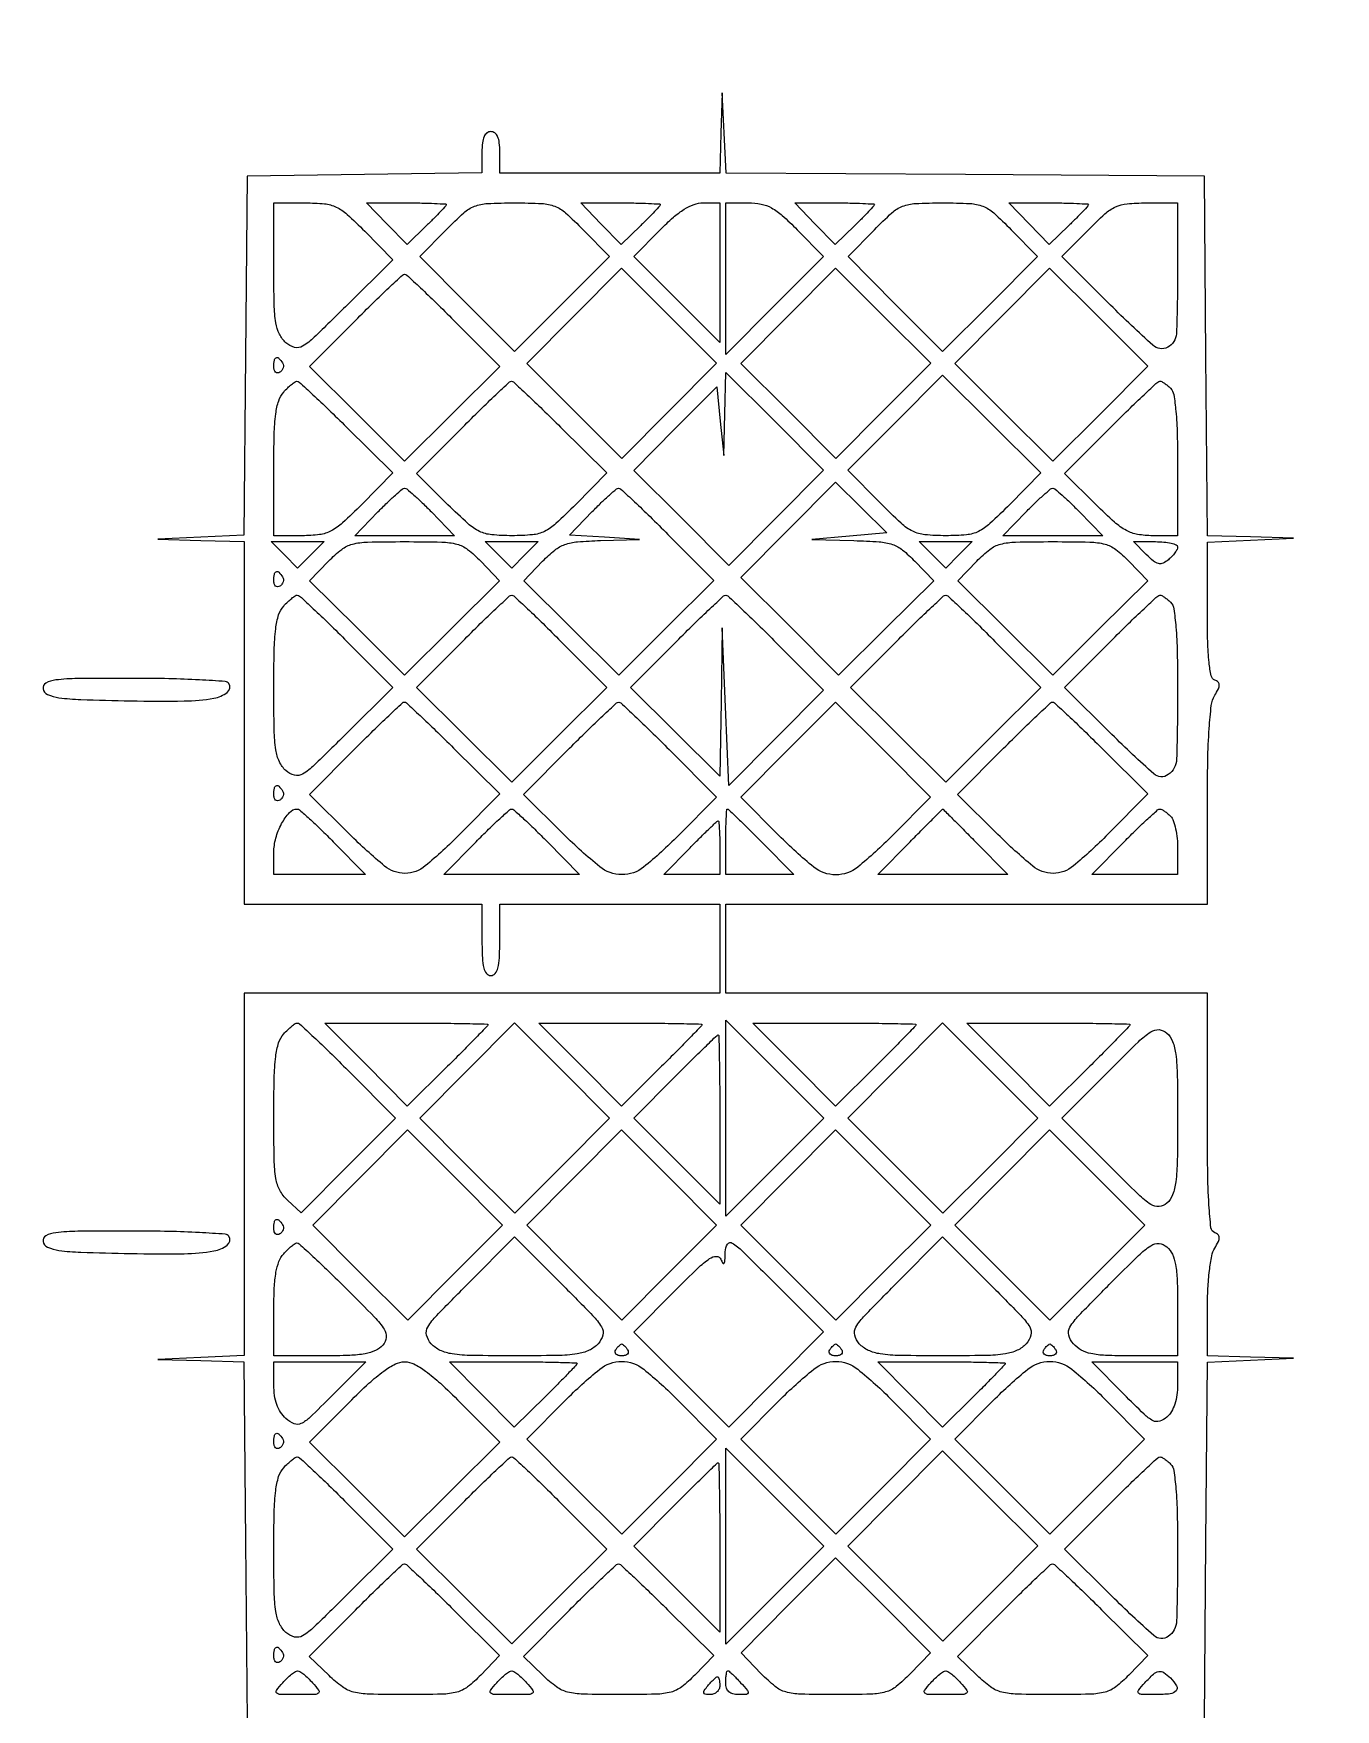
# Model space of a CAD drawing. Extents: x 0 to 836, y 5 to 589.
# Drawn here: x 507.57 to 526.09, y 151.48 to 175.33 of the extents above; entities that cross this region are included whole.
import ezdxf

# ---------------------------------------------------------------- set-up
doc = ezdxf.new("R2010")
doc.units = 0
doc.header["$MEASUREMENT"] = 0

msp = doc.modelspace()

# ---------------------------------------------------------------- linework, layer by layer
for points in [[(201.712326, 537.783562, -0.000001), (217.055896, 537.76491, -0.426088)], [(546.939, 229.3929, -0.000106), (546.943559, 250.949215, -0.000176), (546.957638, 269.095817, -0.000001), (546.976289, 285.583213, -0.415883)], [(836.0595, 588.6891), (420.497259, 588.710259, 0.000013), (261.145696, 588.714318, 0.000021), (126.989856, 588.708632), (4.934769, 588.698274, 0.19889), (4.878609, 588.675009, 0.198853), (4.855343, 588.618859), (4.83877, 516.273901, 0.000036), (4.826254, 436.744061, 0.000021), (4.8222, 342.282364), (4.8222, 95.946129), (4.469225, 95.920114, 0.031904), (4.160456, 95.877435, 0.315999), (4.075312, 95.787407, 0.415411), (4.137995, 95.703578, 0.035338), (4.43445, 95.6826), (4.8222, 95.6826), (4.8222, 50.2101), (4.8222, 4.7376), (420.462, 4.7376), (836.1018, 4.7376)], [(201.712326, 185.847562, -0.000001), (217.055896, 185.82891, -0.426088)], [(604.852986, 529.408162, -0.000002), (620.423836, 529.389509, -0.550615)], [(308.18842, 529.408162, -0.000002), (322.638019, 529.38951, -0.415836)], [(238.738155, 529.614638, -0.000002), (224.300981, 529.63329, -0.415836)], [(531.796111, 538.074638, -0.000002), (517.6951, 538.093291, -0.426056)], [(413.368417, 538.074638, -0.000002), (399.676779, 538.093291, -0.415815)], [(206.267293, 233.405114, -0.000001), (217.051222, 233.389599, -0.0589)], [(77.850638, 481.579418, -0.000002), (77.869294, 494.031443, -0.550517)], [(77.644162, 421.684687, -0.000002), (77.625507, 409.236574, -0.415775)], [(835.429914, 203.53197, -0.00002), (835.42504, 321.569549)], [(604.231838, 387.151416, -0.000003), (604.250494, 398.693431, -0.41574)], [(598.142374, 133.226362, -0.000004), (607.061927, 133.207701, -0.425827)], [(524.2239, 151.3071), (524.246285, 153.862569), (524.26867, 156.418037), (524.880785, 156.447209), (525.4929, 156.47638), (524.87955, 156.49319), (524.2662, 156.51), (524.2662, 157.187948, -0.013315), (524.273672, 157.468487, -0.01738), (524.296237, 157.724207, -0.017519), (524.329508, 157.933295, -0.085336), (524.37195, 158.045001, 0.021008), (524.422488, 158.139444, 0.112809), (524.4354, 158.195945, 0.209739), (524.418691, 158.234026, 0.099419), (524.37195, 158.262403, -0.285784), (524.317138, 158.332071, -0.01215), (524.289158, 158.658185, -0.012408), (524.271045, 159.154547, -0.002915), (524.2662, 159.98565), (524.2662, 161.6706), (520.8399, 161.6706), (517.4136, 161.6706), (517.4136, 162.3051), (517.4136, 162.9396), (520.8399, 162.9396), (524.2662, 162.9396), (524.2662, 164.336648, -0.004562), (524.272082, 164.981293, -0.012187), (524.291662, 165.44044, -0.013582), (524.322524, 165.767239, -0.103375), (524.37195, 165.912801, 0.021008), (524.422488, 166.007244, 0.112809), (524.4354, 166.063745, 0.209739), (524.418691, 166.101826, 0.099419), (524.37195, 166.130203, -0.25948), (524.320809, 166.189034, -0.025633), (524.290516, 166.380932, -0.020452), (524.27156, 166.674816, -0.005879), (524.2662, 167.130644), (524.2662, 168.092787), (524.87955, 168.121984), (525.4929, 168.15118), (524.88079, 168.16799), (524.268681, 168.1848), (524.24629, 170.74395), (524.2239, 173.3031), (520.822594, 173.325206), (517.421287, 173.347313), (517.391713, 173.917406), (517.36214, 174.4875), (517.34557, 173.91645), (517.329, 173.3454), (515.7639, 173.3454), (514.1988, 173.3454), (514.1988, 173.6415, 0.025511), (514.191872, 173.777201, 0.075863), (514.168586, 173.8671, 0.129352), (514.128535, 173.918474, 0.164293), (514.0719, 173.9376, 0.163773), (514.015328, 173.918559, 0.129308), (513.975269, 173.867398, 0.076142), (513.95195, 173.777977, 0.025783), (513.945, 173.643288), (513.945, 173.348977), (512.27415, 173.326038), (510.6033, 173.3031), (510.580915, 170.747631), (510.55853, 168.192163), (509.946415, 168.162991), (509.3343, 168.13382), (509.94765, 168.11701), (510.561, 168.1002), (510.561, 165.5199), (510.561, 162.9396), (512.253, 162.9396), (513.945, 162.9396), (513.945, 162.432, 0.010614), (513.950453, 162.175159, 0.050675), (513.971437, 162.03015, 0.113455), (514.010732, 161.95297, 0.222027), (514.0719, 161.9244, 0.222027), (514.133068, 161.95297, 0.113455), (514.172362, 162.03015, 0.050675), (514.193347, 162.175159, 0.010614), (514.1988, 162.432), (514.1988, 162.9396), (515.7639, 162.9396), (517.329, 162.9396), (517.329, 162.3051), (517.329, 161.6706), (513.945, 161.6706), (510.561, 161.6706), (510.561, 159.094006), (510.561, 156.517413), (509.94765, 156.488216), (509.3343, 156.45902), (509.94641, 156.44221), (510.558519, 156.4254), (510.58091, 153.86625), (510.6033, 151.3071)]]:
    msp.add_lwpolyline(points, format="xyb")
for points in [[(512.276872, 172.51811), (512.675083, 172.113819), (512.001929, 171.444613, -0.003433), (511.55884, 171.01013, -0.055862), (511.394074, 170.883014, -0.200777), (511.279139, 170.865734, -0.122737), (511.156387, 170.931415, -0.094904), (511.063519, 171.054599, -0.074519), (511.01272, 171.214288, -0.034771), (510.989362, 171.473962, -0.005049), (510.984, 172.004912), (510.984, 172.9224), (511.43133, 172.9224, -0.023754), (511.705356, 172.909374, -0.087979), (511.871481, 172.863307, -0.073434), (512.02675, 172.758757, -0.013439)], [(513.4374, 172.896696, -0.188495), (513.43088, 172.880016, -0.00261), (513.355371, 172.799036, -0.0069), (513.265183, 172.70593, -0.004436), (513.158151, 172.600332), (512.878902, 172.329674), (512.591655, 172.626037), (512.304409, 172.9224), (512.870904, 172.9224, -0.004253), (513.088123, 172.920552, -0.007083), (513.270992, 172.914849, -0.002006), (513.42752, 172.907118, -0.398667)], [(515.384634, 172.540239), (515.759696, 172.158078), (515.083683, 171.482065), (514.40767, 170.806052), (513.73495, 171.482741), (513.06223, 172.15943), (513.43663, 172.540915, -0.015302), (513.685931, 172.779851, -0.090282), (513.839221, 172.874573, -0.08207), (514.022157, 172.913496, -0.011468), (514.4103, 172.9224, -0.011476), (514.798543, 172.913488, -0.082156), (514.981484, 172.874525, -0.090247), (515.134848, 172.779695, -0.015244)], [(516.483, 172.896696, -0.188495), (516.47648, 172.880016, -0.00261), (516.400971, 172.799036, -0.0069), (516.310783, 172.70593, -0.004436), (516.203751, 172.600332), (515.924502, 172.329674), (515.637255, 172.626037), (515.350009, 172.9224), (515.916504, 172.9224, -0.004253), (516.133723, 172.920552, -0.007083), (516.316592, 172.914849, -0.002006), (516.47312, 172.907118, -0.398667)], [(517.329, 171.929079), (517.329, 170.935759), (516.717796, 171.546963), (516.106591, 172.158167), (516.48161, 172.540284, -0.018137), (516.668219, 172.717116, -0.040898), (516.824311, 172.83345, -0.054875), (516.96256, 172.900078, -0.085068), (517.092814, 172.9224), (517.329, 172.9224)], [(518.430234, 172.540239), (518.805296, 172.158078), (518.109448, 171.46223), (517.4136, 170.766382), (517.4136, 171.844391), (517.4136, 172.9224), (517.734386, 172.9224, -0.048164), (517.91789, 172.904682, -0.077586), (518.065266, 172.851325, -0.057218), (518.218059, 172.74304, -0.015981)], [(519.5286, 172.896696, -0.188495), (519.52208, 172.880016, -0.00261), (519.446571, 172.799036, -0.0069), (519.356383, 172.70593, -0.004436), (519.249351, 172.600332), (518.970102, 172.329674), (518.682855, 172.626037), (518.395609, 172.9224), (518.962104, 172.9224, -0.004253), (519.179323, 172.920552, -0.007083), (519.362192, 172.914849, -0.002006), (519.51872, 172.907118, -0.398667)], [(521.475834, 172.540239), (521.850896, 172.158078), (521.174883, 171.482065), (520.49887, 170.806052), (519.82615, 171.482741), (519.15343, 172.15943), (519.52783, 172.540915, -0.015302), (519.777131, 172.779851, -0.090282), (519.930421, 172.874573, -0.08207), (520.113357, 172.913496, -0.011468), (520.5015, 172.9224, -0.011476), (520.889743, 172.913488, -0.082156), (521.072684, 172.874525, -0.090247), (521.226048, 172.779695, -0.015244)], [(522.5742, 172.896696, -0.188495), (522.56768, 172.880016, -0.00261), (522.492171, 172.799036, -0.0069), (522.401983, 172.70593, -0.004436), (522.294951, 172.600332), (522.015702, 172.329674), (521.728455, 172.626037), (521.441209, 172.9224), (522.007704, 172.9224, -0.004253), (522.224923, 172.920552, -0.007083), (522.407792, 172.914849, -0.002006), (522.56432, 172.907118, -0.398667)], [(523.8432, 171.959859, -0.009957), (523.825283, 171.060182, -0.270112), (523.702235, 170.867132, -0.312654), (523.489548, 170.895013, -0.012252), (522.888005, 171.467777), (522.197704, 172.158078), (522.572766, 172.540239, -0.015003), (522.807257, 172.765249, -0.075121), (522.958646, 172.865477, -0.085948), (523.123353, 172.909886, -0.022977), (523.395514, 172.9224), (523.8432, 172.9224)], [(513.545191, 171.249621), (514.198913, 170.592043), (513.522057, 169.919156), (512.8452, 169.246269), (512.168343, 169.919156), (511.491487, 170.592043), (512.145209, 171.249621, -0.00331), (512.399135, 171.501687, -0.005234), (512.620491, 171.714036, -0.001538), (512.814465, 171.895137, -0.189215), (512.8452, 171.9072, -0.189215), (512.875935, 171.895137, -0.001538), (513.069909, 171.714036, -0.005234), (513.291265, 171.501687, -0.00331)], [(511.107287, 170.644046, -0.108373), (511.119267, 170.609927, -0.099685), (511.116406, 170.572816, -0.095498), (511.099106, 170.538425, -0.090427), (511.06998, 170.512153, -0.136093), (511.037328, 170.502656, -0.190788), (511.009257, 170.513367, -0.140899), (510.990312, 170.544317, -0.067432), (510.984, 170.590907, -0.039415), (510.991204, 170.682155, -0.25701), (511.018448, 170.717206, -0.315493), (511.057336, 170.70915, -0.050477)], [(512.018142, 169.731069), (512.675327, 169.077739), (512.234403, 168.631269, -0.011342), (511.962275, 168.367941, -0.065224), (511.798952, 168.252321, -0.089883), (511.635168, 168.200493, -0.031808), (511.38874, 168.1848), (510.984, 168.1848), (510.984, 169.129889, -0.005852), (510.989813, 169.626537, -0.02581), (511.011746, 169.918351, -0.045143), (511.053157, 170.106315, -0.107534), (511.124012, 170.229689, -0.015952), (511.181172, 170.288937, -0.02103), (511.237132, 170.338954, -0.019028), (511.285991, 170.37604, -0.154005), (511.31249, 170.3844, -0.187205), (511.344667, 170.371915, -0.001667), (511.539768, 170.192484, -0.005437), (511.762732, 169.981502, -0.003448)], [(515.063742, 169.731069), (515.720927, 169.077739), (515.280003, 168.631269, -0.011036), (514.997548, 168.357613, -0.072587), (514.835692, 168.246266, -0.091806), (514.664804, 168.19813, -0.022872), (514.37355, 168.1848, -0.023135), (514.083286, 168.198238, -0.089789), (513.910557, 168.246343, -0.071074), (513.745852, 168.35725, -0.011154), (513.460699, 168.626565), (513.013378, 169.068329), (513.667554, 169.726365, -0.003032), (513.921383, 169.978612, -0.004816), (514.142025, 170.191102, -0.001305), (514.335833, 170.373228, -0.190175), (514.364144, 170.3844, -0.188696), (514.392516, 170.373297, -0.0013), (514.587146, 170.192484, -0.004793), (514.808761, 169.981513, -0.003018)], [(521.455745, 168.631211, -0.011021), (521.172508, 168.356781, -0.073216), (521.010752, 168.245786, -0.09184), (520.839245, 168.19794, -0.022226), (520.5438, 168.1848, -0.022789), (520.246838, 168.198342, -0.093447), (520.074216, 168.247512, -0.07192), (519.909594, 168.361943, -0.010155), (519.612749, 168.650557), (519.152778, 169.116314), (519.825262, 169.792766), (520.497747, 170.469218), (521.197179, 169.773419), (521.89661, 169.077621)], [(523.74168, 170.28288, -0.157665), (523.787859, 170.192563, -0.016962), (523.817748, 169.956537, -0.016326), (523.837238, 169.628806, -0.006688), (523.8432, 169.18308), (523.8432, 168.1848), (523.48631, 168.1848, -0.04247), (523.27397, 168.202869, -0.083327), (523.114305, 168.258639, -0.057369), (522.946229, 168.377852, -0.011903), (522.682099, 168.626565), (522.234778, 169.068329), (522.888954, 169.726365, -0.003467), (523.143214, 169.978601, -0.005469), (523.365218, 170.191102, -0.001677), (523.559507, 170.371826, -0.188663), (523.591645, 170.3844, -0.123383), (523.616729, 170.378115, -0.025963), (523.65573, 170.354579, -0.025733), (523.699254, 170.321743, -0.021906)], [(519.17351, 168.178252), (518.6403, 168.129404), (519.237054, 168.114802, -0.011269), (519.596827, 168.09788, -0.064133), (519.784265, 168.060347, -0.087897), (519.928536, 167.981332, -0.031163), (520.103196, 167.822263), (520.372583, 167.544326), (519.696118, 166.871828), (519.019652, 166.19933), (518.323691, 166.895291), (517.62773, 167.591252), (518.300629, 168.268121), (518.973528, 168.94499), (519.340124, 168.586045), (519.706721, 168.2271)], [(513.2259, 168.5232), (513.556339, 168.1848), (512.8452, 168.1848), (512.134061, 168.1848), (512.4645, 168.5232, -0.007092), (512.594766, 168.652873, -0.010573), (512.712637, 168.762195, -0.005913), (512.813972, 168.850148, -0.177579), (512.8452, 168.8616, -0.177579), (512.876428, 168.850148, -0.005913), (512.977763, 168.762195, -0.010573), (513.095634, 168.652873, -0.007092)], [(516.590791, 168.204021), (517.244513, 167.546443), (516.567657, 166.873556), (515.8908, 166.200669), (515.215008, 166.872498), (514.539217, 167.544326), (514.808604, 167.822263, -0.030661), (514.980293, 167.978941, -0.084125), (515.122982, 168.05886, -0.065228), (515.304277, 168.097963, -0.013331), (515.632446, 168.116197), (516.1869, 168.132193), (515.687773, 168.163097), (515.188645, 168.194), (515.514592, 168.5278, -0.006905), (515.642993, 168.655712, -0.010325), (515.75897, 168.763546, -0.005657), (515.858725, 168.850522, -0.178292), (515.888804, 168.8616, -0.188717), (515.920785, 168.849083, -0.001663), (516.114922, 168.668436, -0.005446), (516.336723, 168.456084, -0.003452)], [(522.4473, 168.5232), (522.777739, 168.1848), (522.0666, 168.1848), (521.355461, 168.1848), (521.6859, 168.5232, -0.007092), (521.816166, 168.652873, -0.010573), (521.934037, 168.762195, -0.005913), (522.035372, 168.850148, -0.177579), (522.0666, 168.8616, -0.177579), (522.097828, 168.850148, -0.005913), (522.199163, 168.762195, -0.010573), (522.317034, 168.652873, -0.007092)], [(513.927396, 167.822263), (514.196783, 167.544326), (513.520992, 166.872498), (512.8452, 166.200669), (512.169408, 166.872498), (511.493617, 167.544326), (511.763004, 167.822263, -0.03428), (511.94925, 167.989773, -0.103507), (512.101589, 168.064808, -0.057399), (512.31647, 168.094371, -0.005512), (512.8452, 168.1002, -0.005512), (513.37393, 168.094371, -0.057399), (513.588811, 168.064808, -0.103507), (513.74115, 167.989773, -0.03428)], [(523.148796, 167.822263), (523.418183, 167.544326), (522.742392, 166.872498), (522.0666, 166.200669), (521.390808, 166.872498), (520.715017, 167.544326), (520.984404, 167.822263, -0.03428), (521.17065, 167.989773, -0.103507), (521.322989, 168.064808, -0.057399), (521.53787, 168.094371, -0.005512), (522.0666, 168.1002, -0.005512), (522.59533, 168.094371, -0.057399), (522.810211, 168.064808, -0.103507), (522.96255, 167.989773, -0.03428)], [(523.8432, 168.025959, -0.120507), (523.834418, 167.99005, -0.03562), (523.804568, 167.941464, -0.033487), (523.762019, 167.889814, -0.03052), (523.711687, 167.842572, -0.065821), (523.635072, 167.794402, -0.166861), (523.5705, 167.787979, -0.115169), (523.500007, 167.822981, -0.023807), (523.396787, 167.916813), (523.2134, 168.1002), (523.5283, 168.1002, -0.022237), (523.648988, 168.09483, -0.035665), (523.750698, 168.078392, -0.040325), (523.823963, 168.05475, -0.303334)], [(511.107287, 167.598446, -0.108373), (511.119267, 167.564327, -0.099685), (511.116406, 167.527216, -0.095498), (511.099106, 167.492825, -0.090427), (511.06998, 167.466553, -0.136093), (511.037328, 167.457056, -0.190788), (511.009257, 167.467767, -0.140899), (510.990312, 167.498717, -0.067432), (510.984, 167.545307, -0.039415), (510.991204, 167.636555, -0.25701), (511.018448, 167.671606, -0.315493), (511.057336, 167.66355, -0.050477)], [(512.022391, 166.681221), (512.676113, 166.023643), (512.002444, 165.353925, -0.00343), (511.559015, 164.919104, -0.055821), (511.394141, 164.79188, -0.200712), (511.279157, 164.774558, -0.122844), (511.156387, 164.840215, -0.099932), (511.06256, 164.967286, -0.072843), (511.011982, 165.135913, -0.032246), (510.989079, 165.416316, -0.004257), (510.984, 166.0128, -0.005218), (510.98963, 166.552282, -0.02453), (511.011282, 166.86144, -0.043955), (511.052462, 167.057697, -0.11067), (511.124012, 167.184089, -0.017199), (511.181454, 167.243332, -0.022262), (511.238265, 167.293354, -0.020767), (511.288123, 167.330157, -0.149691), (511.316347, 167.3388, -0.187697), (511.350841, 167.325378, -0.00193), (511.54533, 167.145636, -0.005876), (511.768036, 166.933277, -0.003741)], [(515.067991, 166.681221), (515.721713, 166.023643), (515.044857, 165.350756), (514.368, 164.677869), (513.691143, 165.350756), (513.014287, 166.023643), (513.668009, 166.681221, -0.00331), (513.921935, 166.933287, -0.005234), (514.143291, 167.145636, -0.001538), (514.337265, 167.326737, -0.189215), (514.368, 167.3388, -0.189215), (514.398735, 167.326737, -0.001538), (514.592709, 167.145636, -0.005234), (514.814065, 166.933287, -0.00331)], [(518.1327, 166.662), (518.805531, 165.9852), (518.130715, 165.306036), (517.4559, 164.626872), (517.409838, 165.750186), (517.363777, 166.8735), (517.346388, 165.818117), (517.329, 164.762735), (516.694377, 165.393122), (516.059754, 166.023509), (516.713542, 166.681155, -0.003309), (516.967494, 166.933246, -0.005233), (517.188872, 167.145617, -0.001537), (517.382865, 167.326737, -0.189216), (517.4136, 167.3388, -0.189541), (517.444386, 167.326695, -0.001457), (517.643922, 167.13999, -0.005093), (517.871447, 166.921436, -0.003216)], [(521.243791, 166.681221), (521.897513, 166.023643), (521.220657, 165.350756), (520.5438, 164.677869), (519.866943, 165.350756), (519.190087, 166.023643), (519.843809, 166.681221, -0.00331), (520.097735, 166.933287, -0.005234), (520.319091, 167.145636, -0.001538), (520.513065, 167.326737, -0.189215), (520.5438, 167.3388, -0.189215), (520.574535, 167.326737, -0.001538), (520.768509, 167.145636, -0.005234), (520.989865, 166.933287, -0.00331)], [(523.74168, 167.23728, -0.161484), (523.788691, 167.14362, -0.015431), (523.818198, 166.886208, -0.015073), (523.837407, 166.524983, -0.005746), (523.8432, 166.020939, -0.007702), (523.827504, 165.002103, -0.234602), (523.710535, 164.783692, -0.349844), (523.503146, 164.795072, -0.013642), (522.907716, 165.355556), (522.235687, 166.023643), (522.889409, 166.681221, -0.00347), (523.143494, 166.933283, -0.005473), (523.365351, 167.145636, -0.001679), (523.559509, 167.326227, -0.188655), (523.591645, 167.3388, -0.123383), (523.616729, 167.332515, -0.025963), (523.65573, 167.308978, -0.025733), (523.699254, 167.276143, -0.021906)], [(507.700603, 166.00635, 0.246428), (507.765565, 165.924827, 0.069493), (507.927036, 165.879096, 0.026425), (508.239109, 165.852699, 0.003042), (508.943119, 165.834769, 0.007919), (509.70749, 165.832062, 0.040179), (510.131318, 165.871425, 0.121082), (510.320725, 165.954631, 0.384836), (510.343576, 166.079386, 0.241775), (510.293481, 166.109603, 0.003296), (509.925283, 166.132365, 0.008441), (509.491158, 166.148985, 0.005346), (508.984704, 166.1544, 0.002325), (508.193477, 166.150721, 0.026378), (507.881215, 166.131322, 0.093359), (507.739415, 166.087308, 0.329515)], [(513.541209, 165.162403), (514.198662, 164.508807), (513.62995, 163.935703, -0.022797), (513.138906, 163.484032, -0.175632), (512.850069, 163.378482, -0.17516), (512.560261, 163.482359, -0.022649), (512.064574, 163.931578), (511.491202, 164.500557), (512.145066, 165.158278, -0.003034), (512.398775, 165.410406, -0.004819), (512.619317, 165.622794, -0.001307), (512.813033, 165.804829, -0.19017), (512.841344, 165.816, -0.1887), (512.869717, 165.804897, -0.001299), (513.064425, 165.624006, -0.004791), (513.286126, 165.412949, -0.003017)], [(516.60967, 165.139431), (517.282271, 164.462863), (516.737029, 163.912731, -0.027152), (516.245821, 163.468188, -0.17497), (515.934777, 163.35996, -0.169098), (515.620382, 163.473517, -0.024984), (515.110174, 163.931578), (514.536802, 164.500557), (515.190666, 165.158278, -0.003309), (515.444648, 165.410399, -0.005233), (515.66605, 165.622794, -0.001537), (515.860064, 165.803937, -0.189217), (515.8908, 165.816, -0.189537), (515.921585, 165.803895, -0.001458), (516.121054, 165.617258, -0.005095), (516.348505, 165.398779, -0.003217)], [(519.783297, 163.913406, -0.027131), (519.291777, 163.468541, -0.171901), (518.978805, 163.357516, -0.172055), (518.665898, 163.468328, -0.02719), (518.174771, 163.912731), (517.629529, 164.462863), (518.3028, 165.140105), (518.97607, 165.817348), (519.652639, 165.140779), (520.329207, 164.464211)], [(522.762609, 165.162403), (523.420062, 164.508807), (522.85135, 163.935703, -0.022797), (522.360306, 163.484032, -0.175632), (522.071469, 163.378482, -0.17516), (521.781661, 163.482359, -0.022649), (521.285974, 163.931578), (520.712602, 164.500557), (521.366466, 165.158278, -0.003034), (521.620175, 165.410406, -0.004819), (521.840717, 165.622794, -0.001307), (522.034433, 165.804829, -0.19017), (522.062744, 165.816, -0.1887), (522.091117, 165.804897, -0.001299), (522.285825, 165.624006, -0.004791), (522.507526, 165.412949, -0.003017)], [(511.107287, 164.552846, -0.108373), (511.119267, 164.518727, -0.099685), (511.116406, 164.481616, -0.095498), (511.099106, 164.447225, -0.090427), (511.06998, 164.420953, -0.136093), (511.037328, 164.411456, -0.190788), (511.009257, 164.422167, -0.140899), (510.990312, 164.453117, -0.067432), (510.984, 164.499707, -0.039415), (510.991204, 164.590955, -0.25701), (511.018448, 164.626006, -0.315493), (511.057336, 164.61795, -0.050477)], [(511.83, 163.8279), (512.28952, 163.3626), (511.63676, 163.3626), (510.984, 163.3626), (510.984, 163.673189, -0.067907), (511.012146, 163.879473, -0.055552), (511.095251, 164.086219, -0.060394), (511.206383, 164.243933, -0.212181), (511.317252, 164.2932, -0.182481), (511.351313, 164.280341, -0.003736), (511.489828, 164.156518, -0.008273), (511.650038, 164.006226, -0.005408)], [(514.8756, 163.8279), (515.33512, 163.3626), (514.368, 163.3626), (513.40088, 163.3626), (513.8604, 163.8279, -0.004887), (514.039996, 164.006235, -0.007538), (514.19906, 164.156518, -0.003124), (514.336957, 164.281347, -0.184412), (514.368, 164.2932, -0.184412), (514.399043, 164.281347, -0.003124), (514.53694, 164.156518, -0.007538), (514.696004, 164.006235, -0.004887)], [(517.9212, 163.8279), (518.38072, 163.3626), (517.89716, 163.3626), (517.4136, 163.3626), (517.4136, 163.8279, -0.004843), (517.415328, 164.006315, -0.008062), (517.420662, 164.156518, -0.002592), (517.427914, 164.284059, -0.396172), (517.43764, 164.2932, -0.193016), (517.453833, 164.286707, -0.000868), (517.589602, 164.156518, -0.003925), (517.743307, 164.006276, -0.002447)], [(520.9668, 163.8279), (521.42632, 163.3626), (520.5015, 163.3626), (519.57668, 163.3626), (520.0362, 163.8279, -0.000589), (520.212808, 164.006309, -0.000973), (520.362434, 164.156518, -0.000054), (520.49748, 164.291536, -0.198856), (520.5015, 164.2932, -0.198856), (520.50552, 164.291536, -0.000054), (520.640566, 164.156518, -0.000973), (520.790192, 164.006309, -0.000589)], [(523.74168, 164.19168, -0.113847), (523.780903, 164.128934, -0.029295), (523.813379, 164.013121, -0.028275), (523.83573, 163.873088, -0.025442), (523.8432, 163.72638), (523.8432, 163.3626), (523.23274, 163.3626), (522.62228, 163.3626), (523.0818, 163.8279, -0.005023), (523.261491, 164.006232, -0.007731), (523.420853, 164.156518, -0.00328), (523.558906, 164.281081, -0.183911), (523.59074, 164.2932, -0.122264), (523.616203, 164.286879, -0.026369), (523.655464, 164.263378, -0.026035), (523.699187, 164.230542, -0.022302)], [(517.329, 163.7433), (517.329, 163.3626), (516.930686, 163.3626), (516.532371, 163.3626), (516.906, 163.7433, -0.003089), (517.051005, 163.889235, -0.004906), (517.177127, 164.012169, -0.001345), (517.287888, 164.117464, -0.191648), (517.304314, 164.124, -0.390701), (517.314257, 164.114831, -0.004047), (517.321749, 164.012169, -0.01011), (517.327225, 163.889274, -0.006079)], [(512.0415, 160.5708), (512.714331, 159.894), (512.043175, 159.218885), (511.372019, 158.543769), (511.178009, 158.726032, -0.080308), (511.069469, 158.866947, -0.084049), (511.012991, 159.032722, -0.036148), (510.988998, 159.303457, -0.004032), (510.984, 159.923236, -0.005231), (510.989634, 160.461736, -0.024558), (511.011292, 160.770498, -0.043983), (511.052477, 160.966565, -0.1106), (511.124012, 161.092889, -0.017199), (511.181454, 161.152132, -0.022262), (511.238265, 161.202154, -0.020767), (511.288123, 161.238957, -0.149691), (511.316347, 161.2476, -0.188072), (511.350905, 161.234124, -0.00183), (511.550944, 161.04879, -0.005719), (511.779818, 160.830226, -0.003635)], [(514.0296, 161.224181, -0.194103), (514.023173, 161.208249, -0.00055), (513.861209, 161.040541, -0.003116), (513.676122, 160.85168, -0.001927), (513.456353, 160.631908), (512.883107, 160.063054), (512.295372, 160.655327), (511.707638, 161.2476), (512.868619, 161.2476, -0.00189), (513.313796, 161.245917, -0.003152), (513.688562, 161.240721, -0.0004), (514.020223, 161.233765, -0.407852)], [(517.0752, 161.224181, -0.194103), (517.068773, 161.208249, -0.00055), (516.906809, 161.040541, -0.003116), (516.721722, 160.85168, -0.001927), (516.501953, 160.631908), (515.928707, 160.063054), (515.340972, 160.655327), (514.753238, 161.2476), (515.914219, 161.2476, -0.00189), (516.359396, 161.245917, -0.003152), (516.734162, 161.240721, -0.0004), (517.065823, 161.233765, -0.407852)], [(517.329, 159.873579), (517.329, 158.668759), (516.717152, 159.280607), (516.105304, 159.892454), (516.693733, 160.485427, -0.001863), (516.921011, 160.71276, -0.003015), (517.11619, 160.904214, -0.000515), (517.289631, 161.071958, -0.19431), (517.305581, 161.0784, -0.408099), (517.315168, 161.069012, -0.000372), (517.322121, 160.724484, -0.003037), (517.327317, 160.335567, -0.001821)], [(520.1208, 161.224181, -0.194103), (520.114373, 161.208249, -0.00055), (519.952409, 161.040541, -0.003116), (519.767322, 160.85168, -0.001927), (519.547553, 160.631908), (518.974307, 160.063054), (518.386572, 160.655327), (517.798838, 161.2476), (518.959819, 161.2476, -0.00189), (519.404996, 161.245917, -0.003152), (519.779762, 161.240721, -0.0004), (520.111423, 161.233765, -0.407852)], [(523.1664, 161.224181, -0.194103), (523.159973, 161.208249, -0.00055), (522.998009, 161.040541, -0.003116), (522.812922, 160.85168, -0.001927), (522.593153, 160.631908), (522.019907, 160.063054), (521.432172, 160.655327), (520.844438, 161.2476), (522.005419, 161.2476, -0.00189), (522.450596, 161.245917, -0.003152), (522.825362, 161.240721, -0.0004), (523.157023, 161.233765, -0.407852)], [(523.8432, 159.894, -0.004252), (523.838072, 159.291087, -0.027012), (523.816336, 158.985541, -0.056812), (523.771824, 158.802483, -0.121391), (523.69095, 158.68264, -0.165689), (523.579699, 158.63466, -0.16569), (523.462298, 158.664591, -0.0486), (523.286035, 158.805716, -0.004019), (522.868085, 159.219428), (522.197469, 159.894), (522.868085, 160.568572, -0.004019), (523.286035, 160.982284, -0.0486), (523.462298, 161.123409, -0.16569), (523.579699, 161.15334, -0.165689), (523.69095, 161.10536, -0.121391), (523.771824, 160.985517, -0.056812), (523.816336, 160.802459, -0.027012), (523.838072, 160.496913, -0.004252)], [(511.107287, 158.377046, -0.108373), (511.119267, 158.342927, -0.099685), (511.116406, 158.305816, -0.095498), (511.099106, 158.271425, -0.090427), (511.06998, 158.245153, -0.136093), (511.037328, 158.235656, -0.190788), (511.009257, 158.246367, -0.140899), (510.990312, 158.277317, -0.067432), (510.984, 158.323907, -0.039415), (510.991204, 158.415155, -0.25701), (511.018448, 158.450206, -0.315493), (511.057336, 158.44215, -0.050477)], [(507.700603, 158.13855, 0.246428), (507.765565, 158.057027, 0.069493), (507.927036, 158.011296, 0.026425), (508.239109, 157.984899, 0.003042), (508.943119, 157.966969, 0.007919), (509.70749, 157.964262, 0.040179), (510.131318, 158.003625, 0.121082), (510.320725, 158.086831, 0.384836), (510.343576, 158.211586, 0.241775), (510.293481, 158.241803, 0.003296), (509.925283, 158.264565, 0.008441), (509.491158, 158.281185, 0.005346), (508.984704, 158.2866, 0.002325), (508.193477, 158.282921, 0.026378), (507.881215, 158.263522, 0.093359), (507.739415, 158.219508, 0.329515)], [(515.598214, 156.683083, -0.100062), (515.470261, 156.588655, -0.073036), (515.300528, 156.537912, -0.032035), (515.017459, 156.515037, -0.004148), (514.4103, 156.51, -0.004158), (513.804073, 156.515042, -0.031899), (513.520605, 156.537885, -0.072566), (513.350646, 156.58843, -0.10066), (513.223015, 156.682387, -0.122971), (513.157386, 156.805178, -0.200635), (513.174758, 156.920221, -0.055773), (513.302111, 157.085224, -0.003427), (513.737339, 157.529061), (514.40767, 158.203348), (515.081261, 157.529757, -0.0034), (515.519447, 157.085572, -0.05597), (515.647042, 156.92116, -0.202118), (515.664324, 156.806263, -0.1221)], [(521.689414, 156.683083, -0.100062), (521.561461, 156.588655, -0.073036), (521.391728, 156.537912, -0.032035), (521.108659, 156.515037, -0.004148), (520.5015, 156.51, -0.004158), (519.895273, 156.515042, -0.031899), (519.611805, 156.537885, -0.072566), (519.441846, 156.58843, -0.10066), (519.314215, 156.682387, -0.122971), (519.248586, 156.805178, -0.200635), (519.265958, 156.920221, -0.055773), (519.393311, 157.085224, -0.003427), (519.828539, 157.529061), (520.49887, 158.203348), (521.172461, 157.529757, -0.0034), (521.610647, 157.085572, -0.05597), (521.738242, 156.92116, -0.202118), (521.755524, 156.806263, -0.1221)], [(512.01625, 157.46595, -0.004145), (512.41792, 157.05996, -0.049961), (512.554614, 156.8881, -0.168757), (512.582573, 156.772709, -0.161102), (512.53376, 156.66225, -0.100973), (512.429387, 156.585514, -0.063632), (512.284616, 156.539839, -0.03622), (512.063571, 156.516296, -0.008425), (511.689988, 156.51), (510.984, 156.51), (510.984, 157.158989, -0.010883), (510.990994, 157.480263, -0.032248), (511.014755, 157.699405, -0.048087), (511.057261, 157.853845, -0.092988), (511.124012, 157.962689, -0.015952), (511.181172, 158.021937, -0.02103), (511.237132, 158.071954, -0.019028), (511.285991, 158.10904, -0.154005), (511.31249, 158.1174, -0.18717), (511.344661, 158.10492, -0.001676), (511.539212, 157.926036, -0.005452), (511.761566, 157.715662, -0.003458)], [(518.1327, 156.1716), (517.45853, 155.493452), (516.781873, 156.170109), (516.105216, 156.846766), (516.694548, 157.440648, -0.005581), (517.017021, 157.758437, -0.041366), (517.183967, 157.894614, -0.14366), (517.280883, 157.926321, -0.316166), (517.342793, 157.885615, 0.03943), (517.371058, 157.827922, 0.562857), (517.389718, 157.827714, 0.125199), (517.402686, 157.868552, 0.008724), (517.407654, 157.989859, -0.130863), (517.439693, 158.099733, -0.419811), (517.506351, 158.115473, -0.05326), (517.652384, 157.999903, -0.002376), (518.110235, 157.546383), (518.80687, 156.849748)], [(523.8432, 157.215988), (523.8432, 156.51), (523.179512, 156.51, -0.008905), (522.814729, 156.516497, -0.042943), (522.60893, 156.541615, -0.076072), (522.471805, 156.593094, -0.081238), (522.359815, 156.682387, -0.122371), (522.294053, 156.805078, -0.200998), (522.311188, 156.919846, -0.056001), (522.437935, 157.08424, -0.003443), (522.871254, 157.526159, -0.004039), (523.287226, 157.93788, -0.04882), (523.462761, 158.078273, -0.166196), (523.57983, 158.107876, -0.164936), (523.69095, 158.05976, -0.100973), (523.767686, 157.955387, -0.063632), (523.813361, 157.810616, -0.03622), (523.836904, 157.589571, -0.008425)], [(516.0177, 156.5946, -0.146489), (516.02633, 156.562503, -0.191582), (516.014417, 156.534851, -0.134005), (515.981714, 156.516172, -0.063222), (515.9331, 156.51, -0.063222), (515.884486, 156.516172, -0.134005), (515.851783, 156.534851, -0.191582), (515.83987, 156.562503, -0.146489), (515.8485, 156.5946, -0.025622), (515.870888, 156.626989, -0.032351), (515.894919, 156.654349, -0.033983), (515.917305, 156.673882, -0.163822), (515.9331, 156.6792, -0.163822), (515.948895, 156.673882, -0.033983), (515.971281, 156.654349, -0.032351), (515.995312, 156.626989, -0.025622)], [(519.0633, 156.5946, -0.146489), (519.07193, 156.562503, -0.191582), (519.060017, 156.534851, -0.134005), (519.027314, 156.516172, -0.063222), (518.9787, 156.51, -0.063222), (518.930086, 156.516172, -0.134005), (518.897383, 156.534851, -0.191582), (518.88547, 156.562503, -0.146489), (518.8941, 156.5946, -0.025622), (518.916488, 156.626989, -0.032351), (518.940519, 156.654349, -0.033983), (518.962905, 156.673882, -0.163822), (518.9787, 156.6792, -0.163822), (518.994495, 156.673882, -0.033983), (519.016881, 156.654349, -0.032351), (519.040912, 156.626989, -0.025622)], [(522.1089, 156.5946, -0.146489), (522.11753, 156.562503, -0.191582), (522.105617, 156.534851, -0.134005), (522.072914, 156.516172, -0.063222), (522.0243, 156.51, -0.063222), (521.975686, 156.516172, -0.134005), (521.942983, 156.534851, -0.191582), (521.93107, 156.562503, -0.146489), (521.9397, 156.5946, -0.025622), (521.962088, 156.626989, -0.032351), (521.986119, 156.654349, -0.033983), (522.008505, 156.673882, -0.163822), (522.0243, 156.6792, -0.163822), (522.040095, 156.673882, -0.033983), (522.062481, 156.654349, -0.032351), (522.086512, 156.626989, -0.025622)], [(511.811667, 155.943606, -0.00493), (511.494626, 155.632756, -0.076291), (511.370207, 155.545167, -0.221524), (511.273996, 155.542752, -0.081343), (511.156937, 155.618318, -0.064317), (511.08061, 155.7077, -0.058491), (511.02657, 155.816371, -0.051833), (510.994574, 155.94653, -0.034382), (510.984, 156.100112), (510.984, 156.4254), (511.63873, 156.4254), (512.293461, 156.4254)], [(513.62995, 155.852297), (514.198662, 155.279193), (513.521931, 154.606431), (512.8452, 153.933669), (512.168469, 154.606431), (511.491738, 155.279193), (512.06045, 155.852297, -0.010678), (512.336982, 156.119311, -0.028949), (512.547358, 156.292467, -0.041141), (512.713848, 156.394208, -0.117106), (512.8452, 156.4254, -0.117106), (512.976552, 156.394208, -0.041141), (513.143042, 156.292467, -0.028949), (513.353418, 156.119311, -0.010678)], [(515.2986, 156.40136, -0.192679), (515.292131, 156.385195, -0.000937), (515.167315, 156.254728, -0.00408), (515.023004, 156.106881, -0.002548), (514.851673, 155.935945), (514.404747, 155.49457), (513.945113, 155.959985), (513.48548, 156.4254), (514.39204, 156.4254, -0.002485), (514.739659, 156.423672, -0.004143), (515.032298, 156.418338, -0.000691), (515.289069, 156.411174, -0.405665)], [(516.737029, 155.875269), (517.282271, 155.325137), (516.609, 154.647895), (515.93573, 153.970652), (515.259161, 154.647221), (514.582593, 155.323789), (515.128503, 155.874594, -0.027131), (515.620023, 156.319459, -0.171901), (515.932995, 156.430484, -0.172055), (516.245902, 156.319672, -0.02719)], [(519.782629, 155.875269), (520.327871, 155.325137), (519.6546, 154.647895), (518.98133, 153.970652), (518.304761, 154.647221), (517.628193, 155.323789), (518.174103, 155.874594, -0.027131), (518.665623, 156.319459, -0.171901), (518.978595, 156.430484, -0.172055), (519.291502, 156.319672, -0.02719)], [(521.3898, 156.40136, -0.192679), (521.383331, 156.385195, -0.000937), (521.258515, 156.254728, -0.00408), (521.114204, 156.106881, -0.002548), (520.942873, 155.935945), (520.495947, 155.49457), (520.036313, 155.959985), (519.57668, 156.4254), (520.48324, 156.4254, -0.002485), (520.830859, 156.423672, -0.004143), (521.123498, 156.418338, -0.000691), (521.380269, 156.411174, -0.405665)], [(522.828229, 155.875269), (523.373471, 155.325137), (522.7002, 154.647895), (522.02693, 153.970652), (521.350361, 154.647221), (520.673793, 155.323789), (521.219703, 155.874594, -0.027131), (521.711223, 156.319459, -0.171901), (522.024195, 156.430484, -0.172055), (522.337102, 156.319672, -0.02719)], [(523.8432, 156.100112, -0.034164), (523.833188, 155.953752, -0.045453), (523.803134, 155.823904, -0.051582), (523.754915, 155.716322, -0.077856), (523.69048, 155.636614, -0.109871), (523.587536, 155.578123, -0.199438), (523.492727, 155.587241, -0.069592), (523.365524, 155.679704, -0.006036), (523.08002, 155.961902), (522.62228, 156.4254), (523.23274, 156.4254), (523.8432, 156.4254)], [(511.107287, 155.331446, -0.108373), (511.119267, 155.297327, -0.099685), (511.116406, 155.260216, -0.095498), (511.099106, 155.225825, -0.090427), (511.06998, 155.199553, -0.136093), (511.037328, 155.190056, -0.190788), (511.009257, 155.200767, -0.140899), (510.990312, 155.231717, -0.067432), (510.984, 155.278307, -0.039415), (510.991204, 155.369555, -0.25701), (511.018448, 155.404606, -0.315493), (511.057336, 155.39655, -0.050477)], [(512.022391, 154.414221), (512.676113, 153.756643), (512.002444, 153.086925, -0.00343), (511.559015, 152.652104, -0.055821), (511.394141, 152.52488, -0.200712), (511.279157, 152.507558, -0.122844), (511.156387, 152.573215, -0.099932), (511.06256, 152.700286, -0.072843), (511.011982, 152.868913, -0.032246), (510.989079, 153.149316, -0.004257), (510.984, 153.7458, -0.005218), (510.98963, 154.285282, -0.02453), (511.011282, 154.59444, -0.043955), (511.052462, 154.790697, -0.11067), (511.124012, 154.917089, -0.017199), (511.181454, 154.976332, -0.022262), (511.238265, 155.026354, -0.020767), (511.288123, 155.063157, -0.149691), (511.316347, 155.0718, -0.187697), (511.350841, 155.058378, -0.00193), (511.54533, 154.878636, -0.005876), (511.768036, 154.666277, -0.003741)], [(515.067991, 154.414221), (515.721713, 153.756643), (515.044857, 153.083756), (514.368, 152.410869), (513.691143, 153.083756), (513.014287, 153.756643), (513.668009, 154.414221, -0.00331), (513.921935, 154.666287, -0.005234), (514.143291, 154.878636, -0.001538), (514.337265, 155.059737, -0.189215), (514.368, 155.0718, -0.189215), (514.398735, 155.059737, -0.001538), (514.592709, 154.878636, -0.005234), (514.814065, 154.666287, -0.00331)], [(517.329, 153.782379), (517.329, 152.577559), (516.717152, 153.189407), (516.105304, 153.801254), (516.693733, 154.394227, -0.001863), (516.921011, 154.62156, -0.003015), (517.11619, 154.813014, -0.000515), (517.289631, 154.980758, -0.19431), (517.305581, 154.9872, -0.408099), (517.315168, 154.977812, -0.000372), (517.322121, 154.633284, -0.003037), (517.327317, 154.244367, -0.001821)], [(523.74168, 154.97028, -0.161484), (523.788691, 154.87662, -0.015431), (523.818198, 154.619208, -0.015073), (523.837407, 154.257983, -0.005746), (523.8432, 153.753939, -0.007702), (523.827504, 152.735103, -0.234602), (523.710535, 152.516692, -0.349844), (523.503146, 152.528072, -0.013642), (522.907716, 153.088556), (522.235687, 153.756643), (522.889409, 154.414221, -0.00347), (523.143494, 154.666283, -0.005473), (523.365351, 154.878636, -0.001679), (523.559509, 155.059227, -0.188655), (523.591645, 155.0718, -0.123383), (523.616729, 155.065515, -0.025963), (523.65573, 155.041979, -0.025733), (523.699254, 155.009143, -0.021906)], [(513.54027, 152.896337), (514.196783, 152.243674), (513.927396, 151.965737, -0.034093), (513.741485, 151.798402, -0.10321), (513.589611, 151.723344, -0.057759), (513.375947, 151.693685, -0.005635), (512.853782, 151.6878, -0.005862), (512.337226, 151.693856, -0.055564), (512.118327, 151.723468, -0.097321), (511.960984, 151.797447, -0.034074), (511.769219, 151.959512), (511.488884, 152.231224), (512.143907, 152.890112, -0.003028), (512.39806, 153.142687, -0.004811), (512.618976, 153.355452, -0.001302), (512.813031, 153.537826, -0.190188), (512.841344, 153.549, -0.188685), (512.869714, 153.537898, -0.001303), (513.064149, 153.35728, -0.004797), (513.285546, 153.146525, -0.003021)], [(516.58587, 152.896337), (517.242383, 152.243674), (516.972996, 151.965737, -0.034093), (516.787085, 151.798402, -0.10321), (516.635211, 151.723344, -0.057759), (516.421547, 151.693685, -0.005635), (515.899382, 151.6878, -0.005862), (515.382826, 151.693856, -0.055564), (515.163927, 151.723468, -0.097321), (515.006584, 151.797447, -0.034074), (514.814819, 151.959512), (514.534484, 152.231224), (515.189507, 152.890112, -0.003028), (515.44366, 153.142687, -0.004811), (515.664576, 153.355452, -0.001302), (515.858631, 153.537826, -0.190188), (515.886944, 153.549, -0.188685), (515.915314, 153.537898, -0.001303), (516.109749, 153.35728, -0.004797), (516.331146, 153.146525, -0.003021)], [(520.038126, 151.985887, -0.028682), (519.840216, 151.803842, -0.103377), (519.689006, 151.725063, -0.062509), (519.482591, 151.693989, -0.006141), (518.9787, 151.6878, -0.006141), (518.475045, 151.693986, -0.062401), (518.268554, 151.725026, -0.103342), (518.117385, 151.803687, -0.028825), (517.919932, 151.985209), (517.631672, 152.282617), (518.303871, 152.958783), (518.97607, 153.634948), (519.651557, 152.959461), (520.327044, 152.283975)], [(522.76167, 152.896337), (523.418183, 152.243674), (523.148796, 151.965737, -0.034093), (522.962885, 151.798402, -0.10321), (522.811011, 151.723344, -0.057759), (522.597347, 151.693685, -0.005635), (522.075182, 151.6878, -0.005862), (521.558626, 151.693856, -0.055564), (521.339727, 151.723468, -0.097321), (521.182384, 151.797447, -0.034074), (520.990619, 151.959512), (520.710284, 152.231224), (521.365307, 152.890112, -0.003028), (521.61946, 153.142687, -0.004811), (521.840376, 153.355452, -0.001302), (522.034431, 153.537826, -0.190188), (522.062744, 153.549, -0.188685), (522.091114, 153.537898, -0.001303), (522.285549, 153.35728, -0.004797), (522.506946, 153.146525, -0.003021)], [(511.107287, 152.285846, -0.108373), (511.119267, 152.251727, -0.099685), (511.116406, 152.214616, -0.095498), (511.099106, 152.180225, -0.090427), (511.06998, 152.153953, -0.136093), (511.037328, 152.144456, -0.190788), (511.009257, 152.155167, -0.140899), (510.990312, 152.186117, -0.067432), (510.984, 152.232707, -0.039415), (510.991204, 152.323955, -0.25701), (511.018448, 152.359006, -0.315493), (511.057336, 152.35095, -0.050477)], [(511.5339, 151.857, -0.020353), (511.62417, 151.748703, -0.408199), (511.619452, 151.709882, -0.165149), (511.565188, 151.690234, -0.005013), (511.3224, 151.6878, -0.005013), (511.079612, 151.690234, -0.165149), (511.025348, 151.709882, -0.408199), (511.02063, 151.748703, -0.020353), (511.1109, 151.857, -0.017539), (511.173806, 151.92179, -0.022589), (511.236192, 151.976497, -0.02123), (511.291023, 152.016669, -0.148537), (511.3224, 152.0262, -0.148537), (511.353777, 152.016669, -0.02123), (511.408608, 151.976497, -0.022589), (511.470994, 151.92179, -0.017539)], [(514.5795, 151.857, -0.020353), (514.66977, 151.748703, -0.408199), (514.665052, 151.709882, -0.165149), (514.610788, 151.690234, -0.005013), (514.368, 151.6878, -0.005013), (514.125212, 151.690234, -0.165149), (514.070948, 151.709882, -0.408199), (514.06623, 151.748703, -0.020353), (514.1565, 151.857, -0.017539), (514.219406, 151.92179, -0.022589), (514.281792, 151.976497, -0.02123), (514.336623, 152.016669, -0.148537), (514.368, 152.0262, -0.148537), (514.399377, 152.016669, -0.02123), (514.454208, 151.976497, -0.022589), (514.516594, 151.92179, -0.017539)], [(517.6251, 151.857, -0.007247), (517.723065, 151.745545, -0.222937), (517.732597, 151.710815, -0.349021), (517.71044, 151.691051, -0.014191), (517.595912, 151.6878, -0.061622), (517.514023, 151.697931, -0.126147), (517.457539, 151.728579, -0.133516), (517.424732, 151.781231, -0.07307), (517.4136, 151.857, -0.016222), (517.415705, 151.921862, -0.026491), (517.422174, 151.976497, -0.024733), (517.431355, 152.017499, -0.337243), (517.442788, 152.0262, -0.180624), (517.460286, 152.019666, -0.008331), (517.508382, 151.976497, -0.012942), (517.564311, 151.92183, -0.008839)], [(520.7553, 151.857, -0.020353), (520.84557, 151.748703, -0.408199), (520.840852, 151.709882, -0.165149), (520.786588, 151.690234, -0.005013), (520.5438, 151.6878, -0.005013), (520.301012, 151.690234, -0.165149), (520.246748, 151.709882, -0.408199), (520.24203, 151.748703, -0.020353), (520.3323, 151.857, -0.017539), (520.395206, 151.92179, -0.022589), (520.457592, 151.976497, -0.02123), (520.512423, 152.016669, -0.148537), (520.5438, 152.0262, -0.148537), (520.575177, 152.016669, -0.02123), (520.630008, 151.976497, -0.022589), (520.692394, 151.92179, -0.017539)], [(523.74168, 151.92468, -0.059433), (523.829266, 151.813367, -0.328003), (523.823104, 151.741838, -0.189627), (523.73843, 151.698169, -0.025343), (523.533988, 151.6878, -0.006066), (523.329249, 151.690284, -0.20308), (523.285573, 151.71005, -0.370833), (523.284281, 151.747073, -0.015058), (523.3779, 151.857, -0.022807), (523.497523, 151.977639, -0.140941), (523.574823, 152.016321, -0.194338), (523.64745, 152.001603, -0.050433)], [(517.329, 151.8147, -0.107348), (517.318484, 151.766284, -0.099536), (517.28868, 151.725077, -0.095788), (517.244141, 151.697449, -0.091307), (517.191741, 151.6878, -0.035496), (517.123026, 151.692684, -0.304492), (517.101269, 151.712276, -0.217533), (517.107486, 151.746093, -0.020633), (517.1598, 151.8147, -0.013852), (517.202468, 151.863307, -0.019119), (517.243563, 151.904323, -0.016008), (517.27929, 151.935293, -0.172217), (517.297059, 151.9416, -0.294983), (517.309422, 151.933611, -0.044235), (517.319617, 151.904323, -0.037907), (517.326688, 151.863332, -0.023761)]]:
    msp.add_lwpolyline(points, format="xyb", close=True)
for points in [[(516.6099, 169.9614), (515.93573, 169.283252), (515.25893, 169.960052), (514.58213, 170.636852), (515.2563, 171.315), (515.93047, 171.993148), (516.60727, 171.316348), (517.28407, 170.639548)], [(519.6555, 169.9614), (518.98133, 169.283252), (518.30453, 169.960052), (517.62773, 170.636852), (518.3019, 171.315), (518.97607, 171.993148), (519.65287, 171.316348), (520.32967, 170.639548)], [(522.744015, 169.920997), (522.0666, 169.243582), (521.369965, 169.940217), (520.67333, 170.636852), (521.346938, 171.314435), (522.020547, 171.992018), (522.720989, 171.295215), (523.42143, 170.598412)], [(518.1327, 168.4386), (517.45853, 167.760452), (516.781873, 168.437109), (516.105216, 169.113766), (516.695958, 169.709979), (517.2867, 170.306191), (517.335928, 169.816546), (517.385156, 169.3269), (517.399378, 169.918459), (517.4136, 170.510018), (518.110235, 169.813383), (518.80687, 169.116748)], [(511.5104, 167.9122), (511.3224, 167.7242), (511.1344, 167.9122), (510.9464, 168.1002), (511.3224, 168.1002), (511.6984, 168.1002)], [(514.556, 167.9122), (514.368, 167.7242), (514.18, 167.9122), (513.992, 168.1002), (514.368, 168.1002), (514.744, 168.1002)], [(520.7318, 167.9122), (520.5438, 167.7242), (520.3558, 167.9122), (520.1678, 168.1002), (520.5438, 168.1002), (520.9198, 168.1002)], [(518.110909, 159.196691), (517.4136, 158.499382), (517.4136, 159.894), (517.4136, 161.288618), (518.110909, 160.591309), (518.808218, 159.894)], [(515.0871, 159.2172), (514.41293, 158.539052), (513.73613, 159.215852), (513.05933, 159.892652), (513.7335, 160.5708), (514.40767, 161.248948), (515.08447, 160.572148), (515.76127, 159.895348)], [(521.1783, 159.2172), (520.50413, 158.539052), (519.82733, 159.215852), (519.15053, 159.892652), (519.8247, 160.5708), (520.49887, 161.248948), (521.17567, 160.572148), (521.85247, 159.895348)], [(513.5643, 157.6944), (512.89013, 157.016252), (512.21333, 157.693052), (511.53653, 158.369852), (512.2107, 159.048), (512.88487, 159.726148), (513.56167, 159.049348), (514.23847, 158.372548)], [(516.6099, 157.6944), (515.93573, 157.016252), (515.25893, 157.693052), (514.58213, 158.369852), (515.2563, 159.048), (515.93047, 159.726148), (516.60727, 159.049348), (517.28407, 158.372548)], [(519.6555, 157.6944), (518.98133, 157.016252), (518.30453, 157.693052), (517.62773, 158.369852), (518.3019, 159.048), (518.97607, 159.726148), (519.65287, 159.049348), (520.32967, 158.372548)], [(522.7011, 157.6944), (522.02693, 157.016252), (521.35013, 157.693052), (520.67333, 158.369852), (521.3475, 159.048), (522.02167, 159.726148), (522.69847, 159.049348), (523.37527, 158.372548)], [(518.110909, 153.105491), (517.4136, 152.408182), (517.4136, 153.8028), (517.4136, 155.197418), (518.110909, 154.500109), (518.808218, 153.8028)], [(521.1783, 153.126), (520.50413, 152.447852), (519.82733, 153.124652), (519.15053, 153.801452), (519.8247, 154.4796), (520.49887, 155.157748), (521.17567, 154.480948), (521.85247, 153.804148)]]:
    msp.add_lwpolyline(points, close=True)

doc.saveas('drawing.dxf')
